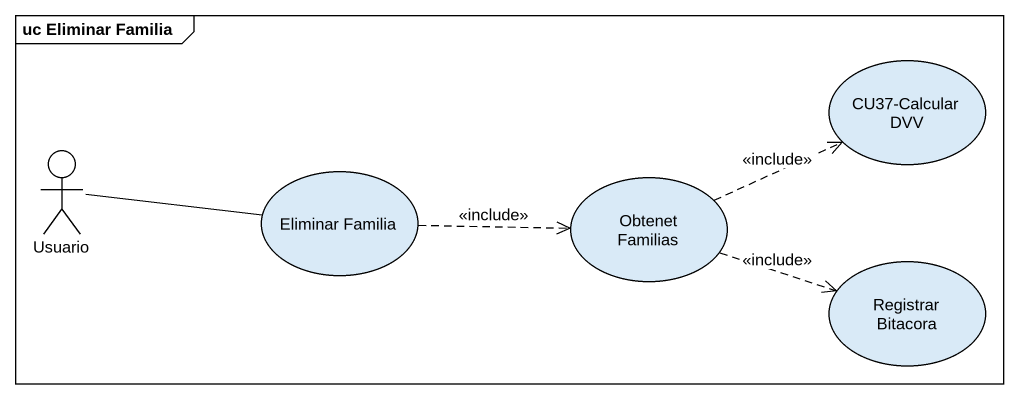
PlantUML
@startuml
mainframe uc Eliminar Familia
usecase "CU37-Calcular DVV" as CU37_Calcular_DVV
actor Usuario
usecase "Eliminar Familia" as Eliminar_Familia
usecase "Obtenet Familias" as Obtenet_Familias
usecase "Registrar Bitacora" as Registrar_Bitacora
Usuario -right- Eliminar_Familia
Eliminar_Familia .right.> Obtenet_Familias : <<include>>
Obtenet_Familias .right.> CU37_Calcular_DVV : <<include>>
Obtenet_Familias .right.> Registrar_Bitacora : <<include>>
@enduml
